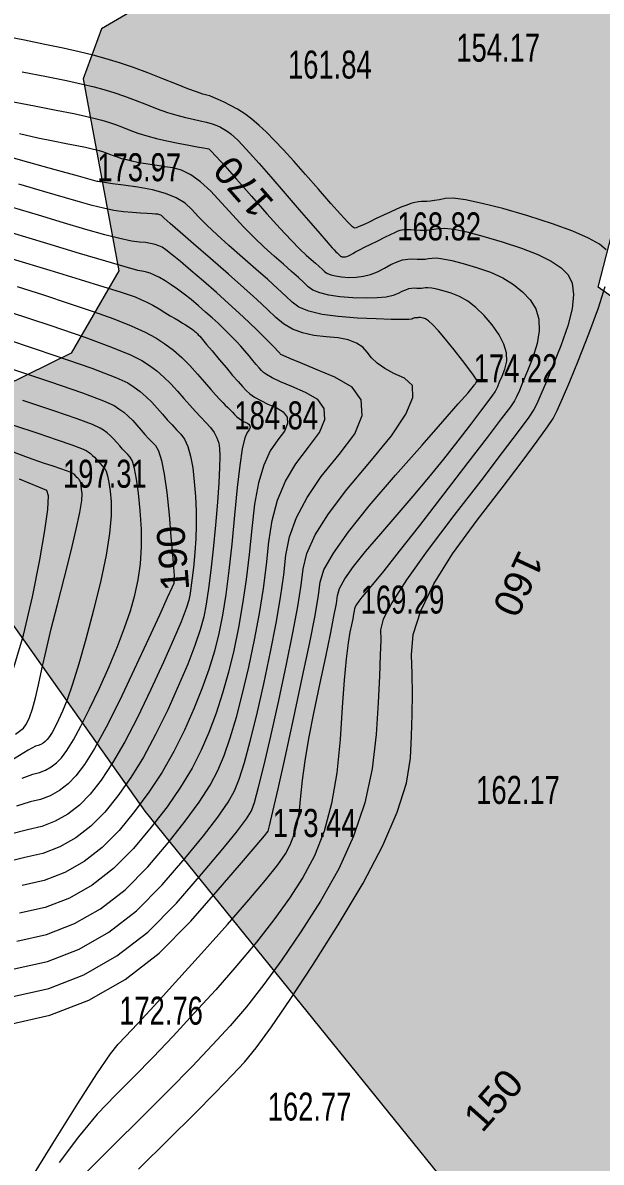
# Model space of a CAD drawing. Header units: metres. Extents: x 431006 to 434411, y 2469261 to 2473208.
# Drawn here: x 432090.3 to 432173, y 2471274.6 to 2471437.5 of the extents above; entities that cross this region are included whole.
import ezdxf
from ezdxf.enums import TextEntityAlignment as Align

# ---------------------------------------------------------------- set-up
doc = ezdxf.new("R2010")
doc.units = ezdxf.units.M
doc.header["$MEASUREMENT"] = 0
for name, color, linetype, lineweight in [('CAO DO', 8, 'Continuous', 18), ('MH_DongMuc', 8, 'Continuous', 18), ('MH_DongMuc_Con', 8, 'Continuous', 18), ('ranh gioi thuc vat-ks', 8, 'RAO_T_VAT', 18), ('thuc vat-ks', 8, 'Continuous', 18)]:
    doc.layers.add(name, color=color, linetype=linetype, lineweight=lineweight)
doc.styles.get("Standard").update_dxf_attribs({"font": 'arial.ttf'})
doc.linetypes.add('RAO_T_VAT', pattern='A,0,[133,ltypeshp.shx,S=0.34,R=0,X=-0.17,Y=0],-2,[133,ltypeshp.shx,S=0.08,R=0,X=0,Y=0],-1.5,[133,ltypeshp.shx,S=0.08,R=0,X=0,Y=0],-1.5,[133,ltypeshp.shx,S=0.08,R=0,X=0,Y=0],-2', length=7)

msp = doc.modelspace()

# ---------------------------------------------------------------- hatches: boundary and pattern name
at = {"layer": 'thuc vat-ks'}
h = msp.add_hatch(dxfattribs=at)
h.set_pattern_fill('217B', color=9, scale=20, style=0, pattern_type=2)
h.set_pattern_definition([(0, (14.8, 7.6), (0, 20), [0, -20]), (0, (14.76, 7.848), (0, 20), [0, -20]), (0, (14.648, 8.07), (0, 20), [0, -20]), (0, (14.47, 8.248), (0, 20), [0, -20]), (0, (14.248, 8.36), (0, 20), [0, -20]), (0, (14, 8.4), (0, 20), [0, -20]), (0, (13.752, 8.36), (0, 20), [0, -20]), (0, (13.53, 8.248), (0, 20), [0, -20]), (0, (13.352, 8.07), (0, 20), [0, -20]), (0, (13.24, 7.848), (0, 20), [0, -20]), (0, (13.2, 7.6), (0, 20), [0, -20]), (0, (13.24, 7.352), (0, 20), [0, -20]), (0, (13.352, 7.13), (0, 20), [0, -20]), (0, (13.53, 6.952), (0, 20), [0, -20]), (0, (13.752, 6.84), (0, 20), [0, -20]), (0, (14, 6.8), (0, 20), [0, -20]), (0, (14.248, 6.84), (0, 20), [0, -20]), (0, (14.47, 6.952), (0, 20), [0, -20]), (0, (14.648, 7.13), (0, 20), [0, -20]), (0, (14.76, 7.352), (0, 20), [0, -20]), (0, (6.76, 15.352), (0, 20), [0, -20]), (0, (6.648, 15.13), (0, 20), [0, -20]), (0, (6.47, 14.952), (0, 20), [0, -20]), (0, (6.248, 14.84), (0, 20), [0, -20]), (0, (6, 14.8), (0, 20), [0, -20]), (0, (5.752, 14.84), (0, 20), [0, -20]), (0, (5.53, 14.952), (0, 20), [0, -20]), (0, (5.352, 15.13), (0, 20), [0, -20]), (0, (5.24, 15.352), (0, 20), [0, -20]), (0, (5.2, 15.6), (0, 20), [0, -20]), (0, (5.24, 15.848), (0, 20), [0, -20]), (0, (5.352, 16.07), (0, 20), [0, -20]), (0, (5.53, 16.248), (0, 20), [0, -20]), (0, (5.752, 16.36), (0, 20), [0, -20]), (0, (6, 16.4), (0, 20), [0, -20]), (0, (6.248, 16.36), (0, 20), [0, -20]), (0, (6.47, 16.248), (0, 20), [0, -20]), (0, (6.648, 16.07), (0, 20), [0, -20]), (0, (6.76, 15.848), (0, 20), [0, -20]), (0, (6.8, 15.6), (0, 20), [0, -20]), (0, (14, 4), (0, 20), [1.086, -18.914]), (0, (6, 12), (0, 20), [1.086, -18.914]), (90, (14, 4), (-20, 1e-15), [2.8, -17.2]), (90, (6, 12), (-20, 1e-15), [2.8, -17.2])])
h.paths.add_polyline_path([(432107.73, 2471324.76), (432159.5, 2471260.76), (432175.38, 2471255.71), (432217.25, 2471250.91), (432224.82, 2471251.24), (432253.3, 2471243.09), (432266.2, 2471240.25), (432273.99, 2471241.38), (432274.56, 2471248.59), (432264.12, 2471256.55), (432243.04, 2471265.84), (432223.68, 2471283.73), (432223.68, 2471296.24), (432234.12, 2471307.05), (432243.99, 2471308.19), (432261.83, 2471303.45), (432270.72, 2471301.15), (432278.59, 2471305.81), (432288.72, 2471316.19), (432289.38, 2471322.05), (432282.32, 2471330.57), (432275.01, 2471339.24), (432274.71, 2471347.02), (432283.24, 2471354.35), (432292.52, 2471353.6), (432307.5, 2471347.77), (432344.23, 2471332.59), (432346.89, 2471333.78), (432345.03, 2471340.41), (432318.29, 2471377.91), (432302.11, 2471389.55), (432280.48, 2471393.31), (432259.78, 2471408.2), (432247.8, 2471419.98), (432229.35, 2471413.14), (432207.57, 2471393.26), (432195.75, 2471387.88), (432181.03, 2471393.68), (432172.53, 2471399.68), (432175.64, 2471411.69), (432185.59, 2471422.05), (432193.47, 2471427.02), (432187.23, 2471442.21), (432179.55, 2471453.6), (432179.76, 2471470.24), (432182.66, 2471483.08), (432183.28, 2471492.19), (432178.31, 2471498.2), (432164.2, 2471507.73), (432152.38, 2471508.55), (432142.84, 2471505.86), (432141.6, 2471500.89), (432142.43, 2471495.09), (432150.93, 2471488.88), (432161.92, 2471484.74), (432165.86, 2471479.97), (432166.07, 2471476.24), (432164, 2471474.59), (432157.98, 2471473.76), (432146.16, 2471475), (432128.95, 2471475.42), (432117.34, 2471474.59), (432111.74, 2471467.96), (432111.12, 2471457.6), (432112.95, 2471443.35), (432101.5, 2471436.65), (432098.88, 2471429.46), (432104.01, 2471402.01), (432097.2, 2471390.25), (432084.38, 2471383.98), (432075.75, 2471380.06), (432075.75, 2471374.74), (432086.74, 2471354.35)])

# ---------------------------------------------------------------- linework, layer by layer
at = {"layer": 'MH_DongMuc', "color": 9, "lineweight": 0}
for points, elevation in [([(432088.18, 2471426.33), (432091.93, 2471425.61), (432095.05, 2471425), (432097.54, 2471424.5), (432099.4, 2471424.11), (432100.62, 2471423.82), (432101.55, 2471423.57), (432102.51, 2471423.27), (432103.5, 2471422.94), (432104.53, 2471422.56), (432105.58, 2471422.15), (432106.72, 2471421.72), (432107.98, 2471421.32), (432109.36, 2471420.95), (432110.86, 2471420.6), (432112.48, 2471420.28), (432114.01, 2471420), (432115.2, 2471419.78), (432116.08, 2471419.62), (432116.63, 2471419.52), (432116.86, 2471419.48), (432117.16, 2471419.2), (432117.92, 2471418.38), (432119.14, 2471417.02), (432120.82, 2471415.13), (432122.97, 2471412.69), (432125.18, 2471410.19), (432127.06, 2471408.1), (432128.63, 2471406.42), (432129.87, 2471405.15), (432130.79, 2471404.29), (432131.5, 2471403.67), (432132.12, 2471403.12), (432132.64, 2471402.65), (432133.06, 2471402.26), (432133.4, 2471401.94), (432133.76, 2471401.68), (432134.29, 2471401.46), (432134.98, 2471401.3), (432135.83, 2471401.17), (432136.84, 2471401.1), (432137.92, 2471401.11), (432138.97, 2471401.25), (432140, 2471401.51), (432141, 2471401.9), (432141.97, 2471402.41), (432142.91, 2471402.93), (432143.78, 2471403.32), (432144.58, 2471403.58), (432145.33, 2471403.72), (432146.01, 2471403.73), (432146.64, 2471403.69), (432147.23, 2471403.69), (432147.79, 2471403.71), (432148.3, 2471403.77), (432148.78, 2471403.85), (432149.4, 2471403.88), (432150.35, 2471403.76), (432151.63, 2471403.49), (432153.23, 2471403.08), (432155.16, 2471402.51), (432157.14, 2471401.82), (432158.9, 2471401.01), (432160.43, 2471400.09), (432161.74, 2471399.04), (432162.82, 2471397.88), (432163.61, 2471396.58), (432164.05, 2471395.1), (432164.12, 2471393.46), (432163.84, 2471391.64), (432163.2, 2471389.65), (432162.44, 2471387.74), (432161.79, 2471386.16), (432161.27, 2471384.93), (432160.87, 2471384.03), (432160.58, 2471383.46), (432159.99, 2471382.61), (432158.69, 2471380.85), (432156.67, 2471378.19), (432153.92, 2471374.62), (432150.47, 2471370.15), (432146.97, 2471365.64), (432144.1, 2471361.97), (432141.88, 2471359.15), (432140.29, 2471357.17), (432139.33, 2471356.03), (432138.76, 2471355.37), (432138.31, 2471354.8), (432137.99, 2471354.34), (432137.78, 2471353.98), (432137.7, 2471353.71), (432137.66, 2471353.41), (432137.57, 2471352.93), (432137.44, 2471352.26), (432137.26, 2471351.4), (432137.04, 2471350.36), (432136.78, 2471348.85), (432136.52, 2471346.55), (432136.24, 2471343.49), (432135.95, 2471339.65), (432135.65, 2471335.04), (432135.19, 2471330.25), (432134.43, 2471325.88), (432133.37, 2471321.93), (432132, 2471318.4), (432130.33, 2471315.29), (432128.38, 2471312.33), (432126.15, 2471309.24), (432123.66, 2471306.04), (432120.89, 2471302.71), (432117.85, 2471299.25), (432114.74, 2471295.84), (432111.75, 2471292.63), (432108.89, 2471289.62), (432106.14, 2471286.81), (432103.52, 2471284.2), (432100.92, 2471281.45), (432098.23, 2471278.23), (432095.46, 2471274.53)], 170), ([(432089.41, 2471306.2), (432093.65, 2471307.17), (432097.64, 2471308.71), (432101.38, 2471310.84), (432104.88, 2471313.55), (432108.13, 2471316.84), (432111.03, 2471320.25), (432113.48, 2471323.34), (432115.49, 2471326.09), (432117.05, 2471328.51), (432118.16, 2471330.59), (432119.05, 2471332.72), (432119.93, 2471335.26), (432120.82, 2471338.21), (432121.7, 2471341.58), (432122.58, 2471345.37), (432123.39, 2471349.29), (432124.09, 2471353.03), (432124.67, 2471356.61), (432125.12, 2471360.02), (432125.45, 2471363.27), (432125.9, 2471366.34), (432126.69, 2471369.23), (432127.82, 2471371.94), (432129.3, 2471374.46), (432131.12, 2471376.81), (432132.7, 2471378.92), (432133.45, 2471380.77), (432133.36, 2471382.34), (432132.44, 2471383.64), (432130.69, 2471384.66), (432128.72, 2471385.48), (432127.13, 2471386.18), (432125.93, 2471386.75), (432125.11, 2471387.19), (432124.68, 2471387.5), (432124.4, 2471387.8), (432124.06, 2471388.18), (432123.65, 2471388.66), (432123.16, 2471389.23), (432122.61, 2471389.89), (432122.02, 2471390.59), (432121.42, 2471391.27), (432120.82, 2471391.93), (432120.21, 2471392.57), (432119.59, 2471393.19), (432118.93, 2471393.84), (432118.18, 2471394.54), (432117.34, 2471395.31), (432116.41, 2471396.14), (432115.39, 2471397.03), (432114.35, 2471397.91), (432113.35, 2471398.71), (432112.39, 2471399.42), (432111.48, 2471400.05), (432110.6, 2471400.6), (432109.8, 2471401.06), (432109.09, 2471401.43), (432108.48, 2471401.69), (432107.96, 2471401.86), (432107.55, 2471401.93), (432106.7, 2471402.1), (432104.89, 2471402.59), (432102.12, 2471403.39), (432098.38, 2471404.51), (432093.69, 2471405.93), (432088.64, 2471407.47)], 180), ([(432088.08, 2471388.22), (432094.21, 2471386.17), (432098.78, 2471384.58), (432101.82, 2471383.45), (432103.31, 2471382.78), (432104.01, 2471382.32), (432104.69, 2471381.81), (432105.35, 2471381.24), (432105.98, 2471380.62), (432106.58, 2471379.95), (432107.17, 2471379.27), (432107.72, 2471378.64), (432108.25, 2471378.06), (432108.75, 2471377.53), (432109.23, 2471377.05), (432109.67, 2471376.29), (432110.09, 2471374.92), (432110.48, 2471372.94), (432110.84, 2471370.35), (432111.17, 2471367.15), (432111.45, 2471363.98), (432111.67, 2471361.48), (432111.82, 2471359.64), (432111.9, 2471358.47), (432111.92, 2471357.97), (432111.91, 2471357.81), (432111.89, 2471357.66), (432111.88, 2471357.54), (432111.86, 2471357.43), (432111.84, 2471357.34), (432111.6, 2471356.79), (432110.92, 2471355.28), (432109.79, 2471352.82), (432108.22, 2471349.41), (432106.2, 2471345.05), (432104.07, 2471340.57), (432102.18, 2471336.81), (432100.51, 2471333.76), (432099.07, 2471331.44), (432097.87, 2471329.83), (432096.73, 2471328.68), (432095.51, 2471327.73), (432094.2, 2471326.99), (432092.81, 2471326.45), (432091.33, 2471326.11), (432089.35, 2471325.48)], 190)]:
    msp.add_lwpolyline(points, dxfattribs=dict(at, elevation=elevation))
at = {"layer": 'MH_DongMuc_Con', "color": 9, "lineweight": 0}
for points, elevation in [([(432173.69, 2471405.03), (432172.75, 2471405.83), (432171.16, 2471406.72), (432168.92, 2471407.69), (432166.02, 2471408.74), (432162.47, 2471409.88), (432158.89, 2471410.92), (432155.93, 2471411.68), (432153.56, 2471412.18), (432151.81, 2471412.4), (432150.66, 2471412.35), (432149.86, 2471412.19), (432149.16, 2471412.07), (432148.56, 2471411.99), (432148.05, 2471411.95), (432147.65, 2471411.96), (432147.27, 2471411.96), (432146.83, 2471411.91), (432146.33, 2471411.8), (432145.77, 2471411.64), (432145.16, 2471411.43), (432144.47, 2471411.16), (432143.69, 2471410.83), (432142.81, 2471410.44), (432141.84, 2471409.99), (432140.79, 2471409.49), (432139.78, 2471409), (432138.97, 2471408.62), (432138.35, 2471408.35), (432137.93, 2471408.18), (432137.71, 2471408.11), (432137.4, 2471408.33), (432136.73, 2471408.99), (432135.7, 2471410.11), (432134.3, 2471411.67), (432132.55, 2471413.69), (432130.7, 2471415.81), (432129.03, 2471417.69), (432127.54, 2471419.32), (432126.23, 2471420.71), (432125.09, 2471421.85), (432124.06, 2471422.82), (432123.02, 2471423.69), (432122, 2471424.46), (432120.98, 2471425.13), (432119.98, 2471425.69), (432119.04, 2471426.16), (432118.22, 2471426.54), (432117.54, 2471426.83), (432116.99, 2471427.03), (432116.56, 2471427.14), (432116.02, 2471427.29), (432115.12, 2471427.6), (432113.86, 2471428.07), (432112.24, 2471428.71), (432110.27, 2471429.5), (432108.14, 2471430.34), (432106.08, 2471431.09), (432104.09, 2471431.76), (432102.17, 2471432.35), (432100.31, 2471432.86), (432098.32, 2471433.34), (432096.03, 2471433.86), (432093.42, 2471434.41), (432090.5, 2471435), (432087.27, 2471435.63)], 166), ([(432090.17, 2471430.5), (432093.65, 2471429.82), (432096.52, 2471429.23), (432098.8, 2471428.74), (432100.46, 2471428.34), (432101.86, 2471427.96), (432103.3, 2471427.52), (432104.79, 2471427.02), (432106.33, 2471426.45), (432107.93, 2471425.83), (432109.49, 2471425.21), (432110.94, 2471424.69), (432112.28, 2471424.27), (432113.52, 2471423.93), (432114.64, 2471423.69), (432115.65, 2471423.49), (432116.55, 2471423.27), (432117.33, 2471423.05), (432117.99, 2471422.82), (432118.53, 2471422.57), (432119.02, 2471422.3), (432119.51, 2471421.98), (432120.01, 2471421.6), (432120.51, 2471421.18), (432121.01, 2471420.71), (432121.69, 2471420.01), (432122.7, 2471418.9), (432124.05, 2471417.38), (432125.75, 2471415.45), (432127.78, 2471413.1), (432129.8, 2471410.77), (432131.45, 2471408.86), (432132.73, 2471407.38), (432133.64, 2471406.33), (432134.19, 2471405.71), (432134.52, 2471405.33), (432134.8, 2471405.02), (432135.03, 2471404.77), (432135.21, 2471404.58), (432135.35, 2471404.46), (432135.45, 2471404.37), (432135.53, 2471404.29), (432135.61, 2471404.23), (432135.66, 2471404.17), (432135.71, 2471404.13), (432135.76, 2471404.09), (432135.84, 2471404.06), (432135.93, 2471404.04), (432136.05, 2471404.02), (432136.19, 2471404.01), (432136.37, 2471404.02), (432136.58, 2471404.08), (432136.82, 2471404.18), (432137.11, 2471404.32), (432137.44, 2471404.51), (432137.85, 2471404.75), (432138.42, 2471405.05), (432139.14, 2471405.42), (432140.01, 2471405.85), (432141.02, 2471406.34), (432142.02, 2471406.83), (432142.84, 2471407.22), (432143.48, 2471407.52), (432143.94, 2471407.73), (432144.21, 2471407.84), (432144.45, 2471407.9), (432144.78, 2471407.93), (432145.22, 2471407.94), (432145.75, 2471407.92), (432146.38, 2471407.88), (432147.06, 2471407.84), (432147.73, 2471407.85), (432148.4, 2471407.89), (432149.06, 2471407.98), (432149.72, 2471408.1), (432150.6, 2471408.14), (432151.96, 2471407.97), (432153.78, 2471407.59), (432156.06, 2471407), (432158.82, 2471406.2), (432161.58, 2471405.28), (432163.91, 2471404.35), (432165.8, 2471403.4), (432167.24, 2471402.44), (432168.25, 2471401.46), (432168.84, 2471400.26), (432169.03, 2471398.65), (432168.82, 2471396.62), (432168.21, 2471394.18), (432167.2, 2471391.32), (432166.08, 2471388.51), (432165.14, 2471386.19), (432164.36, 2471384.36), (432163.77, 2471383.03), (432163.35, 2471382.2), (432162.62, 2471381.13), (432161.11, 2471379.07), (432158.82, 2471376.04), (432155.75, 2471372.02), (432151.89, 2471367.03), (432148.07, 2471361.99), (432145.12, 2471357.84), (432143.02, 2471354.58), (432141.79, 2471352.21), (432141.42, 2471350.72), (432141.44, 2471349.29), (432141.39, 2471347.08), (432141.27, 2471344.08), (432141.07, 2471340.3), (432140.8, 2471335.75), (432140.24, 2471330.83), (432139.17, 2471325.99), (432137.57, 2471321.22), (432135.47, 2471316.53), (432132.84, 2471311.9), (432130.02, 2471307.52), (432127.32, 2471303.55), (432124.73, 2471299.98), (432122.26, 2471296.83), (432119.91, 2471294.08), (432117.4, 2471291.36), (432114.47, 2471288.28), (432111.12, 2471284.85), (432107.34, 2471281.06), (432103.14, 2471276.92), (432099.06, 2471272.83)], 168), ([(432090.16, 2471270.15), (432094.54, 2471277.28), (432098.11, 2471282.97), (432100.86, 2471287.24), (432102.79, 2471290.07), (432103.9, 2471291.48), (432104.95, 2471292.55), (432106.66, 2471294.38), (432109.03, 2471296.97), (432112.08, 2471300.32), (432115.8, 2471304.43), (432119.52, 2471308.59), (432122.58, 2471312.09), (432124.98, 2471314.94), (432126.73, 2471317.13), (432127.82, 2471318.67), (432128.52, 2471319.97), (432129.09, 2471321.44), (432129.53, 2471323.09), (432129.85, 2471324.92), (432130.04, 2471326.92), (432130.25, 2471329.23), (432130.62, 2471331.98), (432131.16, 2471335.17), (432131.86, 2471338.81), (432132.72, 2471342.88), (432133.58, 2471346.83), (432134.26, 2471350.08), (432134.76, 2471352.63), (432135.1, 2471354.48), (432135.25, 2471355.63), (432135.56, 2471356.62), (432136.33, 2471358), (432137.57, 2471359.76), (432139.28, 2471361.91), (432141.45, 2471364.44), (432143.82, 2471367.15), (432146.11, 2471369.83), (432148.32, 2471372.49), (432150.45, 2471375.12), (432152.5, 2471377.72), (432154.32, 2471380.07), (432155.76, 2471381.95), (432156.82, 2471383.35), (432157.5, 2471384.27), (432157.81, 2471384.72), (432157.96, 2471385.02), (432158.18, 2471385.49), (432158.45, 2471386.14), (432158.79, 2471386.97), (432159.19, 2471387.97), (432159.46, 2471389.1), (432159.42, 2471390.3), (432159.06, 2471391.56), (432158.38, 2471392.9), (432157.39, 2471394.31), (432156.23, 2471395.65), (432155.07, 2471396.77), (432153.89, 2471397.67), (432152.7, 2471398.36), (432151.51, 2471398.83), (432150.4, 2471399.16), (432149.48, 2471399.39), (432148.75, 2471399.55), (432148.2, 2471399.62), (432147.84, 2471399.6), (432147.57, 2471399.55), (432147.28, 2471399.52), (432146.96, 2471399.51), (432146.62, 2471399.51), (432146.25, 2471399.53), (432145.86, 2471399.52), (432145.44, 2471399.45), (432144.97, 2471399.29), (432144.47, 2471399.07), (432143.94, 2471398.78), (432143.24, 2471398.49), (432142.24, 2471398.28), (432140.95, 2471398.17), (432139.36, 2471398.13), (432137.48, 2471398.19), (432135.6, 2471398.33), (432134.02, 2471398.55), (432132.74, 2471398.87), (432131.76, 2471399.26), (432131.08, 2471399.75), (432130.46, 2471400.34), (432129.67, 2471401.08), (432128.7, 2471401.95), (432127.55, 2471402.96), (432126.23, 2471404.12), (432124.8, 2471405.4), (432123.34, 2471406.81), (432121.83, 2471408.33), (432120.28, 2471409.98), (432118.7, 2471411.75), (432117.14, 2471413.41), (432115.66, 2471414.74), (432114.27, 2471415.74), (432112.95, 2471416.4), (432111.73, 2471416.74), (432110.57, 2471416.9), (432109.49, 2471417.07), (432108.48, 2471417.23), (432107.54, 2471417.39), (432106.67, 2471417.54), (432105.86, 2471417.7), (432105.12, 2471417.88), (432104.43, 2471418.06), (432103.81, 2471418.26), (432103.24, 2471418.47), (432102.72, 2471418.68), (432102.21, 2471418.86), (432101.72, 2471419.03), (432101.24, 2471419.18), (432100.78, 2471419.3), (432100.17, 2471419.44), (432099.25, 2471419.64), (432098.01, 2471419.89), (432096.46, 2471420.19), (432094.6, 2471420.55), (432092.39, 2471421), (432089.81, 2471421.6)], 172), ([(432088.26, 2471294.26), (432094.15, 2471295.6), (432099.7, 2471297.74), (432104.9, 2471300.7), (432109.76, 2471304.47), (432114.28, 2471309.04), (432118.2, 2471313.55), (432121.27, 2471317.08), (432123.48, 2471319.66), (432124.84, 2471321.27), (432125.34, 2471321.91), (432125.55, 2471322.7), (432126.02, 2471324.72), (432126.76, 2471327.97), (432127.76, 2471332.46), (432129.02, 2471338.19), (432130.28, 2471344.04), (432131.3, 2471348.9), (432132.05, 2471352.77), (432132.56, 2471355.65), (432132.8, 2471357.54), (432133.33, 2471359.26), (432134.67, 2471361.66), (432136.82, 2471364.72), (432139.79, 2471368.44), (432143.57, 2471372.84), (432147.36, 2471377.12), (432150.35, 2471380.51), (432152.54, 2471383), (432153.93, 2471384.6), (432154.53, 2471385.3), (432154.71, 2471385.53), (432154.85, 2471385.71), (432154.95, 2471385.84), (432155.02, 2471385.93), (432155.05, 2471385.98), (432155.06, 2471386.01), (432155.08, 2471386.05), (432155.11, 2471386.12), (432155.14, 2471386.2), (432155.18, 2471386.29), (432155.09, 2471386.56), (432154.72, 2471387.13), (432154.07, 2471388.02), (432153.15, 2471389.22), (432151.96, 2471390.74), (432150.73, 2471392.25), (432149.7, 2471393.45), (432148.88, 2471394.33), (432148.26, 2471394.9), (432147.85, 2471395.15), (432147.57, 2471395.24), (432147.33, 2471395.3), (432147.14, 2471395.34), (432147, 2471395.35), (432146.91, 2471395.35), (432146.84, 2471395.34), (432146.76, 2471395.33), (432146.68, 2471395.33), (432146.59, 2471395.33), (432146.5, 2471395.33), (432146.4, 2471395.33), (432146.29, 2471395.31), (432146.17, 2471395.27), (432146.04, 2471395.21), (432145.9, 2471395.14), (432145.48, 2471395.07), (432144.49, 2471395.06), (432142.93, 2471395.09), (432140.81, 2471395.16), (432138.12, 2471395.28), (432135.37, 2471395.48), (432133.06, 2471395.81), (432131.19, 2471396.27), (432129.76, 2471396.85), (432128.76, 2471397.56), (432127.86, 2471398.43), (432126.7, 2471399.5), (432125.28, 2471400.78), (432123.61, 2471402.26), (432121.68, 2471403.95), (432119.74, 2471405.65), (432118.04, 2471407.19), (432116.6, 2471408.56), (432115.39, 2471409.76), (432114.44, 2471410.8), (432113.46, 2471411.69), (432112.19, 2471412.45), (432110.65, 2471413.09), (432108.81, 2471413.6), (432106.7, 2471413.98), (432104.66, 2471414.27), (432103.07, 2471414.49), (432101.93, 2471414.65), (432101.24, 2471414.75), (432101, 2471414.78), (432100.98, 2471414.79), (432100.97, 2471414.79), (432100.95, 2471414.79), (432100.92, 2471414.8), (432100.9, 2471414.8), (432100.22, 2471415), (432098.22, 2471415.56), (432094.91, 2471416.48), (432090.28, 2471417.78), (432084.33, 2471419.45)], 174), ([(432088.64, 2471298.24), (432093.98, 2471299.45), (432099.01, 2471301.4), (432103.73, 2471304.08), (432108.13, 2471307.49), (432112.23, 2471311.64), (432115.81, 2471315.78), (432118.67, 2471319.17), (432120.82, 2471321.8), (432122.24, 2471323.68), (432122.95, 2471324.81), (432123.38, 2471326.04), (432123.99, 2471328.23), (432124.78, 2471331.39), (432125.74, 2471335.5), (432126.87, 2471340.59), (432127.99, 2471345.79), (432128.89, 2471350.28), (432129.59, 2471354.05), (432130.08, 2471357.11), (432130.35, 2471359.45), (432130.87, 2471361.64), (432132.09, 2471364.27), (432133.99, 2471367.31), (432136.59, 2471370.79), (432139.89, 2471374.69), (432143, 2471378.46), (432145.06, 2471381.55), (432146.05, 2471383.94), (432145.99, 2471385.65), (432144.87, 2471386.67), (432143.33, 2471387.36), (432142.03, 2471388.08), (432140.95, 2471388.82), (432140.11, 2471389.59), (432139.5, 2471390.38), (432138.87, 2471391.11), (432137.96, 2471391.7), (432136.79, 2471392.15), (432135.34, 2471392.45), (432133.63, 2471392.61), (432131.86, 2471392.8), (432130.25, 2471393.16), (432128.82, 2471393.71), (432127.55, 2471394.45), (432126.45, 2471395.37), (432125.26, 2471396.51), (432123.73, 2471397.93), (432121.87, 2471399.61), (432119.66, 2471401.56), (432117.12, 2471403.78), (432114.67, 2471405.91), (432112.75, 2471407.58), (432111.36, 2471408.79), (432110.5, 2471409.55), (432110.17, 2471409.86), (432110.09, 2471409.93), (432109.99, 2471409.99), (432109.87, 2471410.04), (432109.72, 2471410.08), (432109.55, 2471410.11), (432109.26, 2471410.14), (432108.76, 2471410.18), (432108.04, 2471410.23), (432107.11, 2471410.28), (432105.97, 2471410.35), (432104.67, 2471410.46), (432103.28, 2471410.67), (432101.78, 2471410.97), (432100.19, 2471411.36), (432098.5, 2471411.85), (432096.36, 2471412.49), (432093.43, 2471413.34), (432089.71, 2471414.4)], 176), ([(432089.03, 2471302.22), (432093.81, 2471303.31), (432098.32, 2471305.05), (432102.55, 2471307.46), (432106.5, 2471310.52), (432110.18, 2471314.24), (432113.42, 2471318.02), (432116.08, 2471321.25), (432118.15, 2471323.94), (432119.65, 2471326.09), (432120.56, 2471327.7), (432121.22, 2471329.38), (432121.96, 2471331.74), (432122.8, 2471334.8), (432123.72, 2471338.54), (432124.72, 2471342.98), (432125.69, 2471347.54), (432126.49, 2471351.66), (432127.13, 2471355.33), (432127.6, 2471358.57), (432127.9, 2471361.36), (432128.39, 2471363.99), (432129.39, 2471366.75), (432130.91, 2471369.63), (432132.95, 2471372.63), (432135.51, 2471375.75), (432137.74, 2471378.74), (432138.79, 2471381.35), (432138.67, 2471383.57), (432137.37, 2471385.4), (432134.9, 2471386.85), (432132.14, 2471387.98), (432129.99, 2471388.87), (432128.44, 2471389.52), (432127.5, 2471389.92), (432127.16, 2471390.07), (432127.12, 2471390.12), (432127.08, 2471390.17), (432127.02, 2471390.24), (432126.95, 2471390.31), (432126.88, 2471390.41), (432126.69, 2471390.61), (432126.29, 2471391.02), (432125.68, 2471391.63), (432124.86, 2471392.45), (432123.82, 2471393.48), (432122.6, 2471394.67), (432121.22, 2471395.97), (432119.67, 2471397.38), (432117.96, 2471398.91), (432116.09, 2471400.55), (432114.29, 2471402.1), (432112.8, 2471403.36), (432111.62, 2471404.33), (432110.74, 2471405.01), (432110.18, 2471405.4), (432109.73, 2471405.62), (432109.17, 2471405.81), (432108.53, 2471405.95), (432107.79, 2471406.06), (432106.95, 2471406.13), (432105.81, 2471406.27), (432104.15, 2471406.63), (432101.98, 2471407.18), (432099.29, 2471407.93), (432096.09, 2471408.89), (432092.5, 2471409.98), (432088.64, 2471411.12)], 178), ([(432088.75, 2471403.75), (432094.12, 2471402.11), (432098.49, 2471400.77), (432101.83, 2471399.74), (432104.17, 2471399.01), (432105.49, 2471398.59), (432106.32, 2471398.3), (432107.15, 2471397.95), (432108.01, 2471397.55), (432108.87, 2471397.1), (432109.75, 2471396.59), (432110.59, 2471396.08), (432111.35, 2471395.62), (432112.03, 2471395.22), (432112.62, 2471394.86), (432113.12, 2471394.56), (432113.55, 2471394.3), (432113.93, 2471394.06), (432114.24, 2471393.85), (432114.5, 2471393.67), (432114.7, 2471393.51), (432114.86, 2471393.37), (432115.01, 2471393.24), (432115.14, 2471393.12), (432115.26, 2471393), (432115.36, 2471392.9), (432115.56, 2471392.68), (432115.96, 2471392.22), (432116.55, 2471391.51), (432117.35, 2471390.57), (432118.34, 2471389.37), (432119.37, 2471388.14), (432120.27, 2471387.08), (432121.04, 2471386.2), (432121.68, 2471385.48), (432122.2, 2471384.93), (432122.72, 2471384.46), (432123.42, 2471383.98), (432124.28, 2471383.49), (432125.3, 2471382.99), (432126.49, 2471382.47), (432127.51, 2471381.87), (432128.05, 2471381.11), (432128.1, 2471380.19), (432127.67, 2471379.11), (432126.74, 2471377.87), (432125.65, 2471376.3), (432124.74, 2471374.25), (432123.99, 2471371.71), (432123.41, 2471368.69), (432123.01, 2471365.18), (432122.64, 2471361.48), (432122.2, 2471357.89), (432121.69, 2471354.41), (432121.1, 2471351.03), (432120.43, 2471347.77), (432119.68, 2471344.63), (432118.84, 2471341.63), (432117.91, 2471338.77), (432116.88, 2471336.05), (432115.77, 2471333.48), (432114.46, 2471330.92), (432112.83, 2471328.23), (432110.89, 2471325.42), (432108.64, 2471322.49), (432106.07, 2471319.44), (432103.25, 2471316.57), (432100.2, 2471314.21), (432096.95, 2471312.36), (432093.48, 2471311.02), (432089.79, 2471310.19)], 182), ([(432089.44, 2471399.79), (432093.22, 2471398.58), (432096.91, 2471397.38), (432100.32, 2471396.23), (432103.27, 2471395.16), (432105.74, 2471394.18), (432107.75, 2471393.27), (432109.29, 2471392.44), (432110.57, 2471391.61), (432111.81, 2471390.67), (432113, 2471389.64), (432114.15, 2471388.5), (432115.26, 2471387.27), (432116.27, 2471386.09), (432117.14, 2471385.08), (432117.86, 2471384.27), (432118.44, 2471383.64), (432118.87, 2471383.19), (432119.22, 2471382.84), (432119.57, 2471382.49), (432119.91, 2471382.15), (432120.23, 2471381.81), (432120.55, 2471381.48), (432120.88, 2471381.17), (432121.21, 2471380.9), (432121.56, 2471380.66), (432121.91, 2471380.45), (432122.28, 2471380.28), (432122.58, 2471380.1), (432122.74, 2471379.88), (432122.76, 2471379.61), (432122.63, 2471379.29), (432122.36, 2471378.92), (432122.01, 2471378.14), (432121.65, 2471376.56), (432121.29, 2471374.2), (432120.93, 2471371.04), (432120.56, 2471367.09), (432120.16, 2471362.94), (432119.74, 2471359.17), (432119.29, 2471355.78), (432118.8, 2471352.78), (432118.28, 2471350.16), (432117.66, 2471347.67), (432116.86, 2471345.04), (432115.88, 2471342.28), (432114.72, 2471339.39), (432113.38, 2471336.37), (432111.86, 2471333.33), (432110.17, 2471330.38), (432108.29, 2471327.51), (432106.25, 2471324.73), (432104.02, 2471322.03), (432101.62, 2471319.6), (432099.03, 2471317.59), (432096.26, 2471316.02), (432093.31, 2471314.88), (432090.18, 2471314.17)], 184), ([(432106.83, 2471273.62), (432111.14, 2471277.87), (432114.82, 2471281.52), (432117.84, 2471284.58), (432120.22, 2471287.04), (432121.96, 2471288.91), (432123.63, 2471290.95), (432125.81, 2471293.93), (432128.49, 2471297.85), (432131.67, 2471302.72), (432135.36, 2471308.52), (432138.92, 2471314.5), (432141.74, 2471319.86), (432143.81, 2471324.63), (432145.13, 2471328.79), (432145.7, 2471332.34), (432145.87, 2471335.54), (432145.96, 2471338.61), (432145.99, 2471341.57), (432145.95, 2471344.41), (432145.83, 2471347.13), (432146.09, 2471350.02), (432147.16, 2471353.4), (432149.04, 2471357.26), (432151.73, 2471361.59), (432155.23, 2471366.39), (432158.8, 2471371.01), (432161.66, 2471374.78), (432163.84, 2471377.69), (432165.32, 2471379.74), (432166.11, 2471380.94), (432166.67, 2471382.04), (432167.46, 2471383.8), (432168.48, 2471386.21), (432169.73, 2471389.28), (432171.21, 2471393), (432172.59, 2471396.72), (432173.53, 2471399.78)], 166), ([(432088.32, 2471396.17), (432094.27, 2471394.21), (432099.14, 2471392.53), (432102.93, 2471391.14), (432105.65, 2471390.04), (432107.3, 2471389.22), (432108.38, 2471388.51), (432109.44, 2471387.72), (432110.45, 2471386.84), (432111.43, 2471385.88), (432112.37, 2471384.83), (432113.27, 2471383.78), (432114.13, 2471382.81), (432114.95, 2471381.91), (432115.72, 2471381.09), (432116.45, 2471380.35), (432117.1, 2471379.64), (432117.62, 2471378.91), (432118.02, 2471378.16), (432118.28, 2471377.4), (432118.41, 2471376.61), (432118.45, 2471375.54), (432118.4, 2471373.91), (432118.28, 2471371.72), (432118.09, 2471368.97), (432117.82, 2471365.65), (432117.5, 2471362.25), (432117.17, 2471359.24), (432116.84, 2471356.62), (432116.49, 2471354.39), (432116.14, 2471352.55), (432115.64, 2471350.71), (432114.88, 2471348.45), (432113.85, 2471345.8), (432112.55, 2471342.73), (432110.98, 2471339.27), (432109.26, 2471335.75), (432107.5, 2471332.52), (432105.7, 2471329.59), (432103.86, 2471326.96), (432101.97, 2471324.63), (432099.99, 2471322.62), (432097.86, 2471320.97), (432095.58, 2471319.68), (432093.14, 2471318.73), (432090.56, 2471318.15), (432087.69, 2471317.45)], 186), ([(432088.21, 2471392.18), (432095, 2471389.89), (432100.12, 2471388.1), (432103.55, 2471386.8), (432105.3, 2471386), (432106.2, 2471385.42), (432107.06, 2471384.76), (432107.9, 2471384.04), (432108.7, 2471383.25), (432109.48, 2471382.39), (432110.22, 2471381.52), (432110.93, 2471380.72), (432111.6, 2471379.99), (432112.24, 2471379.31), (432112.84, 2471378.7), (432113.39, 2471377.96), (432113.86, 2471376.91), (432114.25, 2471375.55), (432114.56, 2471373.87), (432114.79, 2471371.88), (432114.95, 2471369.76), (432115.04, 2471367.7), (432115.05, 2471365.68), (432115, 2471363.72), (432114.87, 2471361.81), (432114.7, 2471360.03), (432114.53, 2471358.45), (432114.36, 2471357.08), (432114.18, 2471355.91), (432113.99, 2471354.95), (432113.62, 2471353.75), (432112.9, 2471351.87), (432111.82, 2471349.31), (432110.38, 2471346.07), (432108.59, 2471342.16), (432106.67, 2471338.16), (432104.84, 2471334.67), (432103.11, 2471331.68), (432101.46, 2471329.2), (432099.92, 2471327.23), (432098.36, 2471325.65), (432096.68, 2471324.35), (432094.89, 2471323.33), (432092.98, 2471322.59), (432090.95, 2471322.13), (432088.52, 2471321.47)], 188), ([(432090.19, 2471329.5), (432091.71, 2471330.09), (432092.64, 2471330.3), (432093.52, 2471330.64), (432094.34, 2471331.11), (432095.1, 2471331.7), (432095.82, 2471332.42), (432096.58, 2471333.45), (432097.5, 2471334.96), (432098.58, 2471336.95), (432099.82, 2471339.42), (432101.22, 2471342.37), (432102.61, 2471345.45), (432103.81, 2471348.32), (432104.82, 2471350.98), (432105.65, 2471353.43), (432106.3, 2471355.66), (432106.77, 2471357.85), (432107.08, 2471360.15), (432107.23, 2471362.58), (432107.23, 2471365.12), (432107.06, 2471367.78), (432106.81, 2471370.26), (432106.53, 2471372.26), (432106.24, 2471373.78), (432105.94, 2471374.83), (432105.61, 2471375.4), (432105.27, 2471375.75), (432104.9, 2471376.13), (432104.52, 2471376.55), (432104.12, 2471377.01), (432103.69, 2471377.5), (432103.25, 2471377.99), (432102.79, 2471378.44), (432102.32, 2471378.86), (432101.82, 2471379.23), (432101.31, 2471379.56), (432100.23, 2471380.05), (432098.03, 2471380.87), (432094.7, 2471382.02), (432090.25, 2471383.51)], 192), ([(432088.95, 2471379.95), (432092.42, 2471378.81), (432095.2, 2471377.88), (432097.27, 2471377.16), (432098.64, 2471376.64), (432099.32, 2471376.34), (432099.63, 2471376.14), (432099.94, 2471375.9), (432100.24, 2471375.65), (432100.53, 2471375.37), (432100.8, 2471375.06), (432101.06, 2471374.75), (432101.32, 2471374.47), (432101.55, 2471374.21), (432101.78, 2471373.97), (432102, 2471373.75), (432102.2, 2471373.39), (432102.39, 2471372.74), (432102.57, 2471371.79), (432102.74, 2471370.54), (432102.9, 2471369), (432102.92, 2471367.02), (432102.68, 2471364.49), (432102.17, 2471361.4), (432101.4, 2471357.74), (432100.37, 2471353.53), (432099.26, 2471349.36), (432098.27, 2471345.83), (432097.39, 2471342.93), (432096.62, 2471340.68), (432095.96, 2471339.06), (432095.39, 2471337.86), (432094.89, 2471336.86), (432094.45, 2471336.05), (432094.07, 2471335.44), (432093.76, 2471335.02), (432093.47, 2471334.73), (432093.16, 2471334.49), (432092.83, 2471334.3), (432092.47, 2471334.16), (432092.1, 2471334.08), (432091.02, 2471333.52), (432088.56, 2471331.97)], 194), ([(432089.24, 2471335.78), (432090.36, 2471336.67), (432090.8, 2471337.26), (432091.23, 2471338.17), (432091.66, 2471339.41), (432092.09, 2471340.97), (432092.51, 2471342.84), (432092.99, 2471345.09), (432093.6, 2471347.75), (432094.34, 2471350.83), (432095.22, 2471354.33), (432096.22, 2471358.24), (432097.18, 2471362.02), (432097.91, 2471365.1), (432098.41, 2471367.5), (432098.69, 2471369.2), (432098.74, 2471370.22), (432098.68, 2471370.83), (432098.61, 2471371.32), (432098.54, 2471371.7), (432098.46, 2471371.96), (432098.38, 2471372.1), (432098.3, 2471372.18), (432098.21, 2471372.28), (432098.11, 2471372.38), (432098.01, 2471372.5), (432097.91, 2471372.62), (432097.8, 2471372.74), (432097.69, 2471372.85), (432097.57, 2471372.95), (432097.45, 2471373.04), (432097.32, 2471373.12), (432097.05, 2471373.24), (432096.51, 2471373.45), (432095.69, 2471373.73), (432094.6, 2471374.1), (432093.22, 2471374.55), (432091.1, 2471375.29), (432087.77, 2471376.53)], 196), ([(432088.97, 2471345.31), (432090.37, 2471349.96), (432091.63, 2471355.42), (432092.68, 2471360.72), (432093.41, 2471364.9), (432093.82, 2471367.93), (432093.92, 2471369.84), (432093.71, 2471370.61), (432092.55, 2471371.12), (432089.81, 2471372.23)], 198)]:
    msp.add_lwpolyline(points, dxfattribs=dict(at, elevation=elevation))
at = {"layer": 'ranh gioi thuc vat-ks', "color": 9, "lineweight": 0, "ltscale": 3}
for points in [[(432112.95, 2471443.35), (432101.5, 2471436.65), (432098.88, 2471429.46), (432104.01, 2471402.01), (432097.2, 2471390.25), (432084.38, 2471383.98), (432075.75, 2471380.06), (432075.75, 2471374.74), (432086.74, 2471354.35), (432107.73, 2471324.76), (432159.5, 2471260.76), (432175.38, 2471255.71)], [(432181.03, 2471393.68), (432172.53, 2471399.68), (432175.64, 2471411.69)]]:
    msp.add_lwpolyline(points, dxfattribs=at)

# ---------------------------------------------------------------- texts
at = {"layer": 'CAO DO', "color": 9, "lineweight": 0, "width": 0.7}
for s, p in [('154.17', (432152.26, 2471431.93, 154.17)), ('161.84', (432128.19, 2471429.52, 161.84)), ('173.97', (432100.93, 2471414.84, 173.97)), ('168.82', (432143.83, 2471406.38, 168.82)), ('174.22', (432154.75, 2471386.11, 174.22)), ('184.84', (432120.52, 2471379.37, 184.84)), ('197.31', (432096.02, 2471371.02, 197.31)), ('169.29', (432138.58, 2471353.03, 169.29)), ('162.17', (432155.1, 2471325.82, 162.17)), ('173.44', (432126.02, 2471321.1, 173.43)), ('172.76', (432104.05, 2471294.26, 172.76)), ('162.77', (432125.29, 2471280.55, 162.77))]:
    msp.add_text(s, height=4, dxfattribs=at).set_placement(p)
at = {"layer": 'MH_DongMuc', "color": 9, "lineweight": 0}
for s, rotation, p in [('170', 131.3301, (432121.8, 2471414.02, 170)), ('190', 94.6913, (432111.71, 2471360.92, 190)), ('160', 244.9458, (432161.13, 2471357.28, 160)), ('150', 48.3786, (432157.55, 2471283.49, 150))]:
    msp.add_text(s, height=4, rotation=rotation, dxfattribs=at).set_placement(p, align=Align.MIDDLE)

doc.saveas('drawing.dxf')
